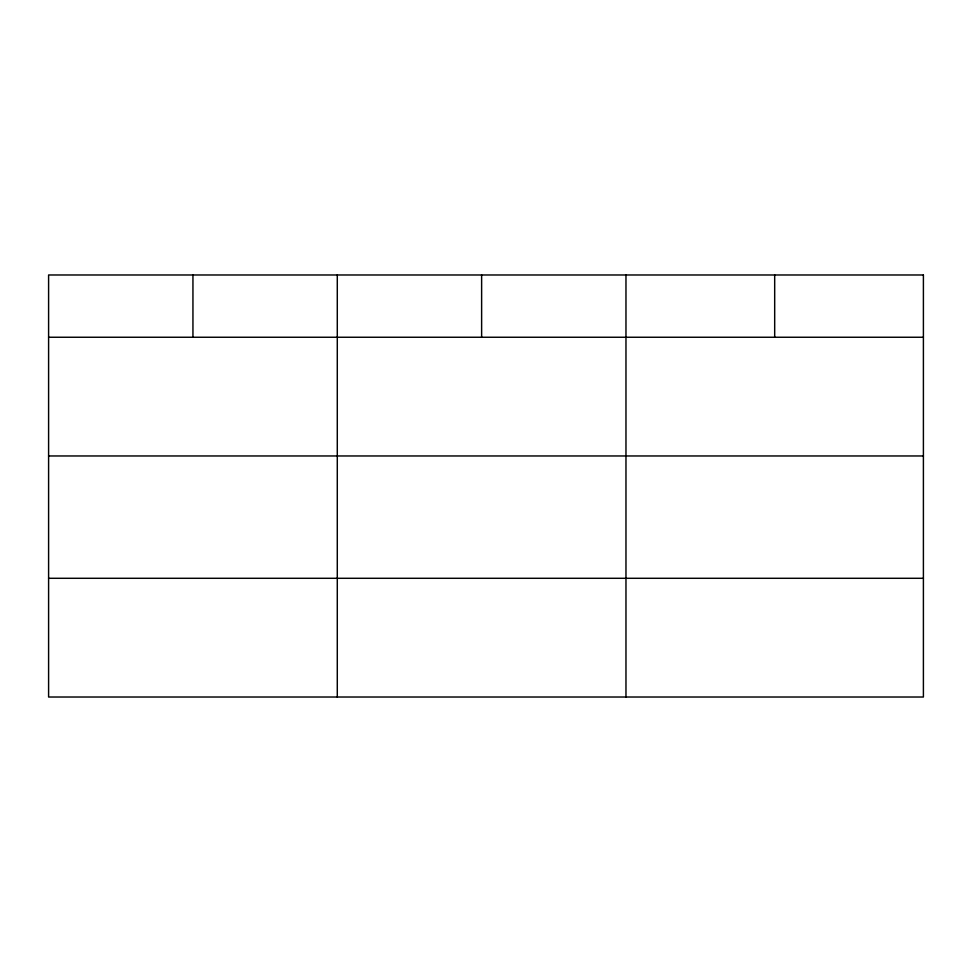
<?xml version="1.0" encoding="UTF-8"?>
<svg xmlns="http://www.w3.org/2000/svg" width="972" height="972" viewBox="0 0 972 972"><rect width="100%" height="100%" fill="white"/><g stroke="black" fill="none" stroke-linecap="round" stroke-linejoin="round"><path stroke-width="1.46" d="M48.6 337.248L923.4 337.248M48.6 455.965L923.4 455.965M48.6 578.291L923.4 578.291M774.684 274.979L774.684 337.248M625.968 274.979L625.968 697.021M481.626 274.979L481.626 337.248M337.284 274.979L337.284 697.021M192.942 274.979L192.942 337.248M923.4 274.979L48.6 274.979L48.6 697.021L923.4 697.021L923.4 274.979"/></g></svg>
